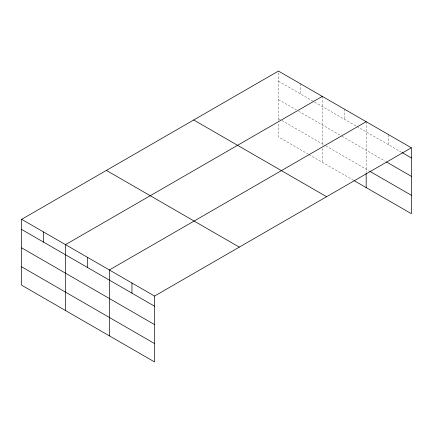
<?xml version="1.0" encoding="UTF-8"?>
<svg xmlns="http://www.w3.org/2000/svg" width="433" height="433" viewBox="0 0 433 433"><rect width="100%" height="100%" fill="white"/><g stroke="black" fill="none" stroke-linecap="round" stroke-linejoin="round"><path stroke-width="0.32" stroke-dasharray="2.17 1.62" d="M278.451 120.526L278.451 71.061M278.451 81.209L356.354 126.187M356.933 126.517L401.499 152.248M278.451 99.601L296.34 109.928M298.651 111.265L341.35 135.919M341.929 136.249L385.283 161.282M278.451 118.555L281.336 120.217M281.915 120.553L325.194 145.542M325.773 145.872L369.062 170.867M308.458 154.272L278.451 136.947L278.451 123.151M309.038 154.608L353.469 180.258M388.758 134.744L388.758 144.893M366.166 121.7L366.166 172.48M344.235 109.04L344.235 119.189M322.309 96.38L322.309 145.845M322.309 148.47L322.309 162.267M300.378 83.721L300.378 93.869"/><path stroke-width="0.65" d="M411.35 147.788L278.451 71.061L21.65 219.325L21.65 285.212L154.549 361.939L154.549 296.053L411.35 147.788L411.35 213.675L354.048 180.593M322.309 96.38L65.507 244.645L65.507 310.531M366.166 121.7L109.365 269.965L109.365 335.851M402.084 152.584L411.35 157.937M386.442 161.947L411.35 176.328M369.641 171.203L411.35 195.283M193.708 119.99L326.606 196.717M106.394 170.396L239.292 247.124M21.65 219.325L154.549 296.053M21.65 229.468L154.549 306.201M21.65 247.865L154.549 324.593M21.65 266.815L154.549 343.548M366.166 173.135L366.166 187.586M131.957 283.009L131.957 293.157M87.434 257.305L87.434 267.453M43.576 231.985L43.576 242.134"/></g></svg>
